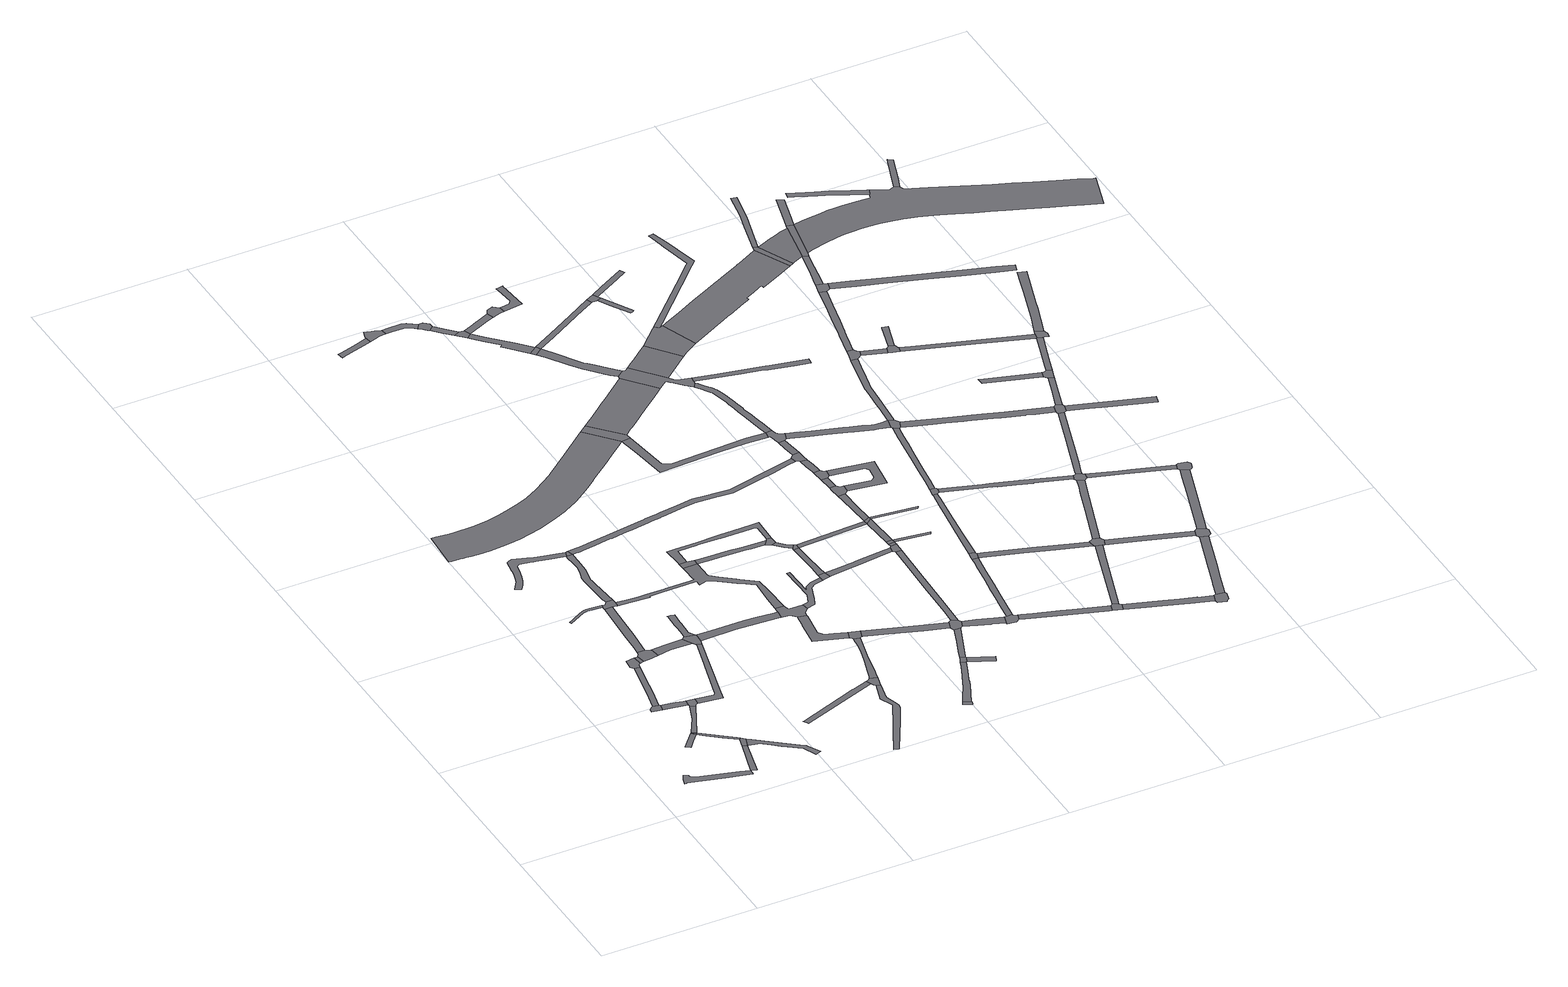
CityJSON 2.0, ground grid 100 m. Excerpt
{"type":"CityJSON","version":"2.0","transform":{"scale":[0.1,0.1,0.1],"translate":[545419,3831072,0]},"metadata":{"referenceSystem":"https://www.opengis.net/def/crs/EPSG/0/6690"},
"CityObjects":{
"road1":{"type":"Road","attributes":{"RoadStructureAttribute.sectionType":"1"},"geometry":[{"type":"MultiSurface","lod":"1","boundaries":[[[0,1,2,3,4,5,6,7,8,9,10,11,12,13,14,15]]]}]},
"road2":{"type":"Road","attributes":{"RoadStructureAttribute.sectionType":"1"},"geometry":[{"type":"MultiSurface","lod":"1","boundaries":[[[16,17,18,19,20]]]}]},
"road3":{"type":"Road","geometry":[{"type":"MultiSurface","lod":"1","boundaries":[[[16,20,21]]]}]},
"road4":{"type":"Road","geometry":[{"type":"MultiSurface","lod":"1","boundaries":[[[22,16,21]]]}]},
"road5":{"type":"Road","geometry":[{"type":"MultiSurface","lod":"1","boundaries":[[[23,24,25,26,27,28,29,30,31,32]]]}]},
"road6":{"type":"Road","attributes":{"RoadStructureAttribute.sectionType":"1"},"geometry":[{"type":"MultiSurface","lod":"1","boundaries":[[[33,9,34,35]]]}]},
"road7":{"type":"Road","attributes":{"RoadStructureAttribute.sectionType":"1"},"geometry":[{"type":"MultiSurface","lod":"1","boundaries":[[[36,21,20,37,38,39,40]]]}]},
"road8":{"type":"Road","attributes":{"RoadStructureAttribute.sectionType":"1"},"geometry":[{"type":"MultiSurface","lod":"1","boundaries":[[[41,42,43,22,21]]]}]},
"road9":{"type":"Road","attributes":{"RoadStructureAttribute.sectionType":"1"},"geometry":[{"type":"MultiSurface","lod":"1","boundaries":[[[44,45,29,28,46,47]]]}]},
"road10":{"type":"Road","attributes":{"RoadStructureAttribute.sectionType":"1"},"geometry":[{"type":"MultiSurface","lod":"1","boundaries":[[[48,49,50,23,32,51,52,53]]]}]},
"road11":{"type":"Road","geometry":[{"type":"MultiSurface","lod":"1","boundaries":[[[40,39,33,35,54]]]}]},
"road12":{"type":"Road","geometry":[{"type":"MultiSurface","lod":"1","boundaries":[[[47,46,55,42,41,56,57,58,59,60]]]}]},
"road13":{"type":"Road","geometry":[{"type":"MultiSurface","lod":"1","boundaries":[[[61,62,63,48,53,64,65]]]}]},
"road14":{"type":"Road","attributes":{"RoadStructureAttribute.sectionType":"1"},"geometry":[{"type":"MultiSurface","lod":"1","boundaries":[[[66,67,68,69,70,71,72,73,74,75,76,77,78,79,80,54,35]]]}]},
"road15":{"type":"Road","attributes":{"RoadStructureAttribute.sectionType":"1"},"geometry":[{"type":"MultiSurface","lod":"1","boundaries":[[[81,61,65,82]]]}]},
"road16":{"type":"Road","geometry":[{"type":"MultiSurface","lod":"1","boundaries":[[[83,84,81,82,85,86,87,88]]]}]},
"road17":{"type":"Road","attributes":{"RoadStructureAttribute.sectionType":"1"},"geometry":[{"type":"MultiSurface","lod":"1","boundaries":[[[89,90,91,92,93,94,95,96,97,98,99,100,101]]]}]},
"road18":{"type":"Road","attributes":{"RoadStructureAttribute.sectionType":"1"},"geometry":[{"type":"MultiSurface","lod":"1","boundaries":[[[102,103,104,105,106,107,108,83,88]]]}]},
"road19":{"type":"Road","attributes":{"RoadStructureAttribute.sectionType":"1"},"geometry":[{"type":"MultiSurface","lod":"1","boundaries":[[[109,110,111,112,113,114,115,60,59,116,117,118]]]}]},
"road20":{"type":"Road","attributes":{"RoadStructureAttribute.sectionType":"1"},"geometry":[{"type":"MultiSurface","lod":"1","boundaries":[[[119,120,121,122,123,124,125,126,127,128,129,130,131,132,133,134,135,136,137,138,139,140,141,142,143,144,145,146,147,148,149,150,151,152,153,154,155]]]}]},
"road21":{"type":"Road","attributes":{"RoadStructureAttribute.sectionType":"1"},"geometry":[{"type":"MultiSurface","lod":"1","boundaries":[[[156,157,87,86,158,159,160,161]]]}]},
"road22":{"type":"Road","geometry":[{"type":"MultiSurface","lod":"1","boundaries":[[[162,163,164,101,100,105,104,165,166,167]]]}]},
"road23":{"type":"Road","attributes":{"RoadStructureAttribute.sectionType":"1"},"geometry":[{"type":"MultiSurface","lod":"1","boundaries":[[[154,168,169,170,171,172,173,174,175,176,177,178,163,162,179,180,181,182,183,184,185,186,187,188,189]]]}]},
"road24":{"type":"Road","geometry":[{"type":"MultiSurface","lod":"1","boundaries":[[[190,161,160,191,109,118,192,193,194]]]}]},
"road25":{"type":"Road","geometry":[{"type":"MultiSurface","lod":"1","boundaries":[[[195,196,197,198,199,200,201,202,203,204,205,206,190,194]]]}]},
"road26":{"type":"Road","geometry":[{"type":"MultiSurface","lod":"1","boundaries":[[[207,155,154,189]]]}]},
"road27":{"type":"Road","attributes":{"RoadStructureAttribute.sectionType":"1"},"geometry":[{"type":"MultiSurface","lod":"1","boundaries":[[[208,209,210,211,212,213,214,215,216]]]}]},
"road28":{"type":"Road","attributes":{"RoadStructureAttribute.sectionType":"1"},"geometry":[{"type":"MultiSurface","lod":"1","boundaries":[[[217,218,219,220,221,222,223,224,225,226,227,228,229,230,231,232,233,234,235]]]}]},
"road29":{"type":"Road","attributes":{"RoadStructureAttribute.sectionType":"1"},"geometry":[{"type":"MultiSurface","lod":"1","boundaries":[[[236,237,238,239,240,241,242,194,193,243,244,245,246,247]]]}]},
"road30":{"type":"Road","attributes":{"RoadStructureAttribute.sectionType":"1"},"geometry":[{"type":"MultiSurface","lod":"1","boundaries":[[[248,249,250,251,252,253,254,255,256,257,258,259,260,261,262,263,264,265,266,267,268,269,270,271,272,273,167,166,274,275,276,277,278,279,280,281,282,283,284,285,286,287,288,289,290,291,292,293]]]}]},
"road31":{"type":"Road","attributes":{"function":"3","RoadStructureAttribute.sectionType":"1"},"geometry":[{"type":"MultiSurface","lod":"1","boundaries":[[[294,295,296,297,298,299,300,301,302,303,304,305,306,307,308,309,310,311,312,313,314,315,316,317,318,319,320,321,322,323,324,325,326,327,328,329,330,331,332,333,334,335,336,337,338,339,340,341,342,343]]]}]},
"road32":{"type":"Road","geometry":[{"type":"MultiSurface","lod":"1","boundaries":[[[344,345,346,208,216,347,217,235,348,349]]]}]},
"road33":{"type":"Road","geometry":[{"type":"MultiSurface","lod":"1","boundaries":[[[350,351,258,257,352]]]}]},
"road34":{"type":"Road","attributes":{"RoadStructureAttribute.sectionType":"1"},"geometry":[{"type":"MultiSurface","lod":"1","boundaries":[[[353,354,355,356,357,358,359,344,349,360,361,362,363,364]]]}]},
"road35":{"type":"Road","attributes":{"RoadStructureAttribute.sectionType":"1"},"geometry":[{"type":"MultiSurface","lod":"1","boundaries":[[[365,366,367,368,369,370,371,372,373,374,375,376]]]}]},
"road36":{"type":"Road","geometry":[{"type":"MultiSurface","lod":"1","boundaries":[[[292,247,246,377,378,379,380,381,382,383,384,385,386,387,293]]]}]},
"road37":{"type":"Road","attributes":{"RoadStructureAttribute.sectionType":"1"},"geometry":[{"type":"MultiSurface","lod":"1","boundaries":[[[378,388,389,390,391,392,393,394,395,396,397,379]]]}]},
"road38":{"type":"Road","geometry":[{"type":"MultiSurface","lod":"1","boundaries":[[[398,399,400,401,402]]]}]},
"road39":{"type":"Road","geometry":[{"type":"MultiSurface","lod":"1","boundaries":[[[393,392,403,404,353,364,405,406]]]}]},
"road40":{"type":"Road","attributes":{"RoadStructureAttribute.sectionType":"1"},"geometry":[{"type":"MultiSurface","lod":"1","boundaries":[[[407,408,409,410,411,412,352,257,413,414,415,416,417,418,419]]]}]},
"road41":{"type":"Road","attributes":{"RoadStructureAttribute.sectionType":"1"},"geometry":[{"type":"MultiSurface","lod":"1","boundaries":[[[420,421,422,423,424,425,426,427,428,429,430,431,351,350,432,433,434,435,436,437,438,439,440,441,442]]]}]},
"road42":{"type":"Road","geometry":[{"type":"MultiSurface","lod":"1","boundaries":[[[443,444,445,446,447,448,449,365,376,450,451,452,453,454,455]]]}]},
"road43":{"type":"Road","attributes":{"RoadStructureAttribute.sectionType":"1"},"geometry":[{"type":"MultiSurface","lod":"1","boundaries":[[[456,457,458,459,460,461,398,402,462,463,464,465,466]]]}]},
"road44":{"type":"Road","geometry":[{"type":"MultiSurface","lod":"1","boundaries":[[[467,468,469,470,471,472,473,474,475,384,383,476,477,478,479,480,481,482,483]]]}]},
"road45":{"type":"Road","attributes":{"RoadStructureAttribute.sectionType":"1"},"geometry":[{"type":"MultiSurface","lod":"1","boundaries":[[[484,485,486,487,488,489,490,491,492,493,494,495,496,497,498,499,500,501,502,503,504,505,506,507,508,509,207,189,510,511,512,513,514,515,516,517,518,519,520,521,522,523,524,525,526,527,528,529,530,531,532,533,534,535,536,537]]]}]},
"road46":{"type":"Road","attributes":{"RoadStructureAttribute.sectionType":"1"},"geometry":[{"type":"MultiSurface","lod":"1","boundaries":[[[538,539,540,541,455,454,542,543,544,545,546,547,548]]]}]},
"road47":{"type":"Road","attributes":{"RoadStructureAttribute.sectionType":"1"},"geometry":[{"type":"MultiSurface","lod":"1","boundaries":[[[549,550,551,406,405,552,553,554,555,556]]]}]},
"road48":{"type":"Road","geometry":[{"type":"MultiSurface","lod":"1","boundaries":[[[557,558,559,483,482,560,561]]]}]},
"road49":{"type":"Road","geometry":[{"type":"MultiSurface","lod":"1","boundaries":[[[562,563,456,466,564,565,566]]]}]},
"road50":{"type":"Road","geometry":[{"type":"MultiSurface","lod":"1","boundaries":[[[441,419,418,567,568,442]]]}]},
"road51":{"type":"Road","attributes":{"RoadStructureAttribute.sectionType":"1"},"geometry":[{"type":"MultiSurface","lod":"1","boundaries":[[[569,570,571,572,573,574,575,576,577,578,558,557]]]}]},
"road52":{"type":"Road","attributes":{"RoadStructureAttribute.sectionType":"1"},"geometry":[{"type":"MultiSurface","lod":"1","boundaries":[[[579,568,567,580,581,582]]]}]},
"road53":{"type":"Road","geometry":[{"type":"MultiSurface","lod":"1","boundaries":[[[583,548,547,584,585,586,587,588,589,590]]]}]},
"road54":{"type":"Road","geometry":[{"type":"MultiSurface","lod":"1","boundaries":[[[591,294,343,592,593]]]}]},
"road55":{"type":"Road","geometry":[{"type":"MultiSurface","lod":"1","boundaries":[[[594,595,565,564]]]}]},
"road56":{"type":"Road","geometry":[{"type":"MultiSurface","lod":"1","boundaries":[[[582,581,573,572,596]]]}]},
"road57":{"type":"Road","attributes":{"RoadStructureAttribute.sectionType":"1"},"geometry":[{"type":"MultiSurface","lod":"1","boundaries":[[[597,598,599,600,562,566,601,602,603,604,605]]]}]},
"road58":{"type":"Road","attributes":{"RoadStructureAttribute.sectionType":"1"},"geometry":[{"type":"MultiSurface","lod":"1","boundaries":[[[606,588,587,607,608,609]]]}]},
"road59":{"type":"Road","geometry":[{"type":"MultiSurface","lod":"1","boundaries":[[[609,608,610,611,612]]]}]},
"road60":{"type":"Road","geometry":[{"type":"MultiSurface","lod":"1","boundaries":[[[613,614,615,556,555,597,605,616,617,618]]]}]},
"road61":{"type":"Road","attributes":{"RoadStructureAttribute.sectionType":"1"},"geometry":[{"type":"MultiSurface","lod":"1","boundaries":[[[619,620,621,622,623,624,557,561,625,626,627,628,629]]]}]},
"road62":{"type":"Road","attributes":{"RoadStructureAttribute.sectionType":"1"},"geometry":[{"type":"MultiSurface","lod":"1","boundaries":[[[630,631,611,610,632,633,634,635,636,637,638,639,640]]]}]},
"road63":{"type":"Road","attributes":{"RoadStructureAttribute.sectionType":"1"},"geometry":[{"type":"MultiSurface","lod":"1","boundaries":[[[641,642,643,644,612,611,645,646,647]]]}]},
"road64":{"type":"Road","attributes":{"RoadStructureAttribute.sectionType":"1"},"geometry":[{"type":"MultiSurface","lod":"1","boundaries":[[[648,596,572,649]]]}]},
"road65":{"type":"Road","attributes":{"function":"3","RoadStructureAttribute.sectionType":"1"},"geometry":[{"type":"MultiSurface","lod":"1","boundaries":[[[650,651,652,653,654,655,656,657,658,659,660,661,662,663,664,665,666,667,668,591,593]]]}]},
"road66":{"type":"Road","attributes":{"RoadStructureAttribute.sectionType":"1"},"geometry":[{"type":"MultiSurface","lod":"1","boundaries":[[[669,670,671,617,616,672,673,674,675,676]]]}]},
"road67":{"type":"Road","geometry":[{"type":"MultiSurface","lod":"1","boundaries":[[[677,640,639,678,679]]]}]},
"road68":{"type":"Road","attributes":{"RoadStructureAttribute.sectionType":"1"},"geometry":[{"type":"MultiSurface","lod":"1","boundaries":[[[680,681,682,683,684,685,613,618,686,687,688]]]}]},
"road69":{"type":"Road","attributes":{"RoadStructureAttribute.sectionType":"1"},"geometry":[{"type":"MultiSurface","lod":"1","boundaries":[[[689,690,691,692,592,343,693,694,695,696,697,698]]]}]},
"road70":{"type":"Road","attributes":{"RoadStructureAttribute.sectionType":"1"},"geometry":[{"type":"MultiSurface","lod":"1","boundaries":[[[699,700,701,702,703,704,705,679,678,706,707,708,709,710,711]]]}]},
"road71":{"type":"Road","geometry":[{"type":"MultiSurface","lod":"1","boundaries":[[[712,713,641,647,714,715,716,717]]]}]},
"road72":{"type":"Road","geometry":[{"type":"MultiSurface","lod":"1","boundaries":[[[718,676,675,719,720,721,722,723,724,725,726]]]}]},
"road73":{"type":"Road","geometry":[{"type":"MultiSurface","lod":"1","boundaries":[[[727,728,729,730,619,629,731,680,688]]]}]},
"road74":{"type":"Road","attributes":{"RoadStructureAttribute.sectionType":"1"},"geometry":[{"type":"MultiSurface","lod":"1","boundaries":[[[732,733,734,735,736,729,728]]]}]},
"road75":{"type":"Road","geometry":[{"type":"MultiSurface","lod":"1","boundaries":[[[737,738,735,734]]]}]},
"road76":{"type":"Road","attributes":{"RoadStructureAttribute.sectionType":"1"},"geometry":[{"type":"MultiSurface","lod":"1","boundaries":[[[739,740,649,741,738,737]]]}]},
"road77":{"type":"Road","geometry":[{"type":"MultiSurface","lod":"1","boundaries":[[[742,648,649,740]]]}]},
"road78":{"type":"Road","attributes":{"RoadStructureAttribute.sectionType":"1"},"geometry":[{"type":"MultiSurface","lod":"1","boundaries":[[[743,744,745,746,747,748,749,750,751,717,716]]]}]},
"road79":{"type":"Road","attributes":{"RoadStructureAttribute.sectionType":"1"},"geometry":[{"type":"MultiSurface","lod":"1","boundaries":[[[752,753,754,755,756,757,758,648,742]]]}]},
"road80":{"type":"Road","attributes":{"RoadStructureAttribute.sectionType":"1"},"geometry":[{"type":"MultiSurface","lod":"1","boundaries":[[[759,760,761,762,763,764,765,726,725,766,767,768,769,770]]]}]},
"road81":{"type":"Road","geometry":[{"type":"MultiSurface","lod":"1","boundaries":[[[771,772,773,774,775,737,734]]]}]},
"road82":{"type":"Road","geometry":[{"type":"MultiSurface","lod":"1","boundaries":[[[776,777,778,779,755,754,780,781]]]}]},
"road83":{"type":"Road","attributes":{"RoadStructureAttribute.sectionType":"1"},"geometry":[{"type":"MultiSurface","lod":"1","boundaries":[[[782,783,784,677,679,785,786,787,788,789]]]}]},
"road84":{"type":"Road","attributes":{"RoadStructureAttribute.sectionType":"1"},"geometry":[{"type":"MultiSurface","lod":"1","boundaries":[[[790,778,777,791]]]}]},
"road85":{"type":"Road","geometry":[{"type":"MultiSurface","lod":"1","boundaries":[[[792,793,794,711,710,795,661,660,796,797,798,799,800,801,802,803,804,805,806,807,808,809,810]]]}]},
"road86":{"type":"Road","geometry":[{"type":"MultiSurface","lod":"1","boundaries":[[[811,812,813,814,790,791,815,816]]]}]},
"road87":{"type":"Road","attributes":{"RoadStructureAttribute.sectionType":"1"},"geometry":[{"type":"MultiSurface","lod":"1","boundaries":[[[817,818,819,813,812,820,821,822]]]}]},
"road88":{"type":"Road","geometry":[{"type":"MultiSurface","lod":"1","boundaries":[[[823,824,825,484,537,826,827,817,822]]]}]},
"road89":{"type":"Road","attributes":{"RoadStructureAttribute.sectionType":"1"},"geometry":[{"type":"MultiSurface","lod":"1","boundaries":[[[828,829,830,831,832,742,740]]]}]},
"road90":{"type":"Road","attributes":{"RoadStructureAttribute.sectionType":"1"},"geometry":[{"type":"MultiSurface","lod":"1","boundaries":[[[833,834,835,825,824]]]}]},
"road91":{"type":"Road","attributes":{"RoadStructureAttribute.sectionType":"1"},"geometry":[{"type":"MultiSurface","lod":"1","boundaries":[[[836,837,838,839,840,841,842,722,721,843,844,845,846,847]]]}]},
"road92":{"type":"Road","geometry":[{"type":"MultiSurface","lod":"1","boundaries":[[[848,849,850,759,770,851,852,853]]]}]},
"road93":{"type":"Road","geometry":[{"type":"MultiSurface","lod":"1","boundaries":[[[854,855,856,698,697,857,858,859,860,861,862,834,833,863,864]]]}]},
"road94":{"type":"Road","attributes":{"RoadStructureAttribute.sectionType":"1"},"geometry":[{"type":"MultiSurface","lod":"1","boundaries":[[[865,866,867,868,792,810,869,870,871,872]]]}]},
"road95":{"type":"Road","attributes":{"RoadStructureAttribute.sectionType":"1"},"geometry":[{"type":"MultiSurface","lod":"1","boundaries":[[[873,874,875,876,877,878,879,880,881,882,883,884,885,886,887,888,889,890,891,892,893,894,895,803,802,896,897,898,899,900,901,902,903,904,905,906,907,908,909,910,698,856]]]}]},
"road96":{"type":"Road","geometry":[{"type":"MultiSurface","lod":"1","boundaries":[[[911,912,816,815,913,914,915,916,781,780]]]}]},
"road97":{"type":"Road","attributes":{"RoadStructureAttribute.sectionType":"1"},"geometry":[{"type":"MultiSurface","lod":"1","boundaries":[[[917,918,919,920,921,922,848,853,923,924,925,926]]]}]},
"road98":{"type":"Road","geometry":[{"type":"MultiSurface","lod":"1","boundaries":[[[927,782,789,928,929,930,931,932]]]}]},
"road99":{"type":"Road","geometry":[{"type":"MultiSurface","lod":"1","boundaries":[[[933,934,935,865,872,936,937,938,939,940,941,942]]]}]},
"road100":{"type":"Road","geometry":[{"type":"MultiSurface","lod":"1","boundaries":[[[943,944,847,846,945,946,947,948]]]}]},
"road101":{"type":"Road","geometry":[{"type":"MultiSurface","lod":"1","boundaries":[[[949,950,951,952,953,931,930]]]}]},
"road102":{"type":"Road","geometry":[{"type":"MultiSurface","lod":"1","boundaries":[[[954,917,926,955,956,957,958,959,960,961]]]}]},
"road103":{"type":"Road","attributes":{"RoadStructureAttribute.sectionType":"1"},"geometry":[{"type":"MultiSurface","lod":"1","boundaries":[[[962,963,964,965,851,770,966,967,968,969,970]]]}]},
"road104":{"type":"Road","attributes":{"RoadStructureAttribute.sectionType":"1"},"geometry":[{"type":"MultiSurface","lod":"1","boundaries":[[[971,972,973,974,975,976,977,978,979,980,981,982,983,984,864,863,985,986,987,988,989,990,991,992,993,994]]]}]},
"road105":{"type":"Road","attributes":{"RoadStructureAttribute.sectionType":"1"},"geometry":[{"type":"MultiSurface","lod":"1","boundaries":[[[995,996,997,998,999,1000,1001,1002,1003,1004,1005,1006,1007,806,805]]]}]},
"road106":{"type":"Road","attributes":{"RoadStructureAttribute.sectionType":"1"},"geometry":[{"type":"MultiSurface","lod":"1","boundaries":[[[1008,1009,1010,1011,1012,1013,927,932]]]}]},
"road107":{"type":"Road","attributes":{"RoadStructureAttribute.sectionType":"1"},"geometry":[{"type":"MultiSurface","lod":"1","boundaries":[[[1014,1015,1016,943,948,1017,1018,1019]]]}]},
"road108":{"type":"Road","attributes":{"RoadStructureAttribute.sectionType":"1"},"geometry":[{"type":"MultiSurface","lod":"1","boundaries":[[[1020,1021,1022,1023,1024,1025,1026,1027,1028,954,961,1029,1030,1031,1032,1033,1034]]]}]},
"road109":{"type":"Road","attributes":{"RoadStructureAttribute.sectionType":"1"},"geometry":[{"type":"MultiSurface","lod":"1","boundaries":[[[1035,1036,1037,1038,946,945,1039,1040,1041,1042,1043,1044,1045]]]}]},
"road110":{"type":"Road","geometry":[{"type":"MultiSurface","lod":"1","boundaries":[[[994,993,1020,1034,1046,1047,1048,1049]]]}]},
"road111":{"type":"Road","geometry":[{"type":"MultiSurface","lod":"1","boundaries":[[[1050,970,969,1014,1019,1051,1052,1053,1054]]]}]},
"road112":{"type":"Road","attributes":{"RoadStructureAttribute.sectionType":"1"},"geometry":[{"type":"MultiSurface","lod":"1","boundaries":[[[1055,1056,1057,1058,1059,1060,1061,1062,1063,1064,1065,1066,1067,1068,1069,1070,1071,1072,1073,1074,1075,933,942]]]}]},
"road113":{"type":"Road","attributes":{"RoadStructureAttribute.sectionType":"1"},"geometry":[{"type":"MultiSurface","lod":"1","boundaries":[[[1076,1077,1078,1079,1080,1081,958,957,1082,1083,1084,1085,1086,1087,1088,1089]]]}]},
"road114":{"type":"Road","attributes":{"RoadStructureAttribute.sectionType":"1"},"geometry":[{"type":"MultiSurface","lod":"1","boundaries":[[[1090,1091,1092,1093,1094,1095,1096,1097,1098,1099,1100,994,1049,1101,1102,1103,1104,1105,1106,1107]]]}]},
"road115":{"type":"Road","geometry":[{"type":"MultiSurface","lod":"1","boundaries":[[[1108,1045,1044,1109,1110,1111,1112,1113,1114]]]}]},
"road116":{"type":"Road","attributes":{"function":"3","RoadStructureAttribute.sectionType":"1"},"geometry":[{"type":"MultiSurface","lod":"1","boundaries":[[[1115,1116,1117,1118,1119,1120,1121,1122,1123,1124,1125,1126,1127,1128,940,939,1129,1130,1131,1132,1133,1134,1135,1136,1137,1138,1139,1140,1141,1142,1143,1144,1145,1146]]]}]},
"road117":{"type":"Road","attributes":{"RoadStructureAttribute.sectionType":"1"},"geometry":[{"type":"MultiSurface","lod":"1","boundaries":[[[1147,1148,1149,1150,1050,1054,1151,1152]]]}]},
"road118":{"type":"Road","attributes":{"RoadStructureAttribute.sectionType":"1"},"geometry":[{"type":"MultiSurface","lod":"1","boundaries":[[[1153,1154,1053,1052,1155,1156,1157,1158]]]}]},
"road119":{"type":"Road","geometry":[{"type":"MultiSurface","lod":"1","boundaries":[[[1159,1160,1090,1107,1161,1162,1163,1164,1165]]]}]},
"road120":{"type":"Road","attributes":{"RoadStructureAttribute.sectionType":"1"},"geometry":[{"type":"MultiSurface","lod":"1","boundaries":[[[1166,1167,1168,1169,1170,1171,1172,1108,1114,1173,1174,1175,1176,1177,1178,1179]]]}]},
"road121":{"type":"Road","attributes":{"RoadStructureAttribute.sectionType":"1"},"geometry":[{"type":"MultiSurface","lod":"1","boundaries":[[[1180,1181,1182,1183,1184,1185,1186,1048,1047,1187,1188,1189,1190,1191,1192,1193,1194,1195,1196,1197,1198,1199,1200]]]}]},
"road122":{"type":"Road","geometry":[{"type":"MultiSurface","lod":"1","boundaries":[[[1201,1202,1203,1089,1088,1204,1147,1152,1205,1206,1207,1208,1209,1210]]]}]},
"road123":{"type":"Road","attributes":{"RoadStructureAttribute.sectionType":"1"},"geometry":[{"type":"MultiSurface","lod":"1","boundaries":[[[1211,1162,1161,1212,1213]]]}]},
"road124":{"type":"Road","attributes":{"RoadStructureAttribute.sectionType":"1"},"geometry":[{"type":"MultiSurface","lod":"1","boundaries":[[[1214,1215,1216,1217,1218,1219,1220,1221,1159,1165,1222,1223,1224,1225,1226,1227,1228,1229]]]}]},
"road125":{"type":"Road","geometry":[{"type":"MultiSurface","lod":"1","boundaries":[[[1230,1231,1232,1213,1212,1233,1234,1235,1236,1237,1238]]]}]},
"road126":{"type":"Road","geometry":[{"type":"MultiSurface","lod":"1","boundaries":[[[1239,1158,1157,1166,1179,1240,1241,1242]]]}]},
"road127":{"type":"Road","geometry":[{"type":"MultiSurface","lod":"1","boundaries":[[[1243,1244,1245,1230,1238]]]}]},
"road128":{"type":"Road","attributes":{"RoadStructureAttribute.sectionType":"1"},"geometry":[{"type":"MultiSurface","lod":"1","boundaries":[[[1246,1247,1248,1249,1201,1210,1250,1251,1252,1253,1254,1255]]]}]},
"road129":{"type":"Road","geometry":[{"type":"MultiSurface","lod":"1","boundaries":[[[1256,1214,1229,1257,1258,1259]]]}]},
"road130":{"type":"Road","geometry":[{"type":"MultiSurface","lod":"1","boundaries":[[[1260,1261,1262,1263,1116,1115,1264,1265]]]}]},
"road131":{"type":"Road","attributes":{"RoadStructureAttribute.sectionType":"1"},"geometry":[{"type":"MultiSurface","lod":"1","boundaries":[[[1266,1267,1268,1207,1206,1269,1270,1271,1272,1273]]]}]},
"road132":{"type":"Road","attributes":{"RoadStructureAttribute.sectionType":"1"},"geometry":[{"type":"MultiSurface","lod":"1","boundaries":[[[1274,1275,1276,1277,1278,1239,1242,1279,1280,1281]]]}]},
"road133":{"type":"Road","attributes":{"RoadStructureAttribute.sectionType":"1"},"geometry":[{"type":"MultiSurface","lod":"1","boundaries":[[[1282,1283,1284,1285,1286,1287,1256,1259,1288,1289,1290,1291,1292]]]}]},
"road134":{"type":"Road","attributes":{"function":"3","RoadStructureAttribute.sectionType":"1"},"geometry":[{"type":"MultiSurface","lod":"1","boundaries":[[[1293,1294,1282,1295,1296,1297,1298,1299,1300,1265,1264]]]}]},
"road135":{"type":"Road","attributes":{"RoadStructureAttribute.sectionType":"1"},"geometry":[{"type":"MultiSurface","lod":"1","boundaries":[[[1301,1302,1303,1304,1261,1260,1305,1306]]]}]},
"road136":{"type":"Road","geometry":[{"type":"MultiSurface","lod":"1","boundaries":[[[1307,1200,1199,1308,1246,1255,1309,1310,1311]]]}]},
"road137":{"type":"Road","attributes":{"RoadStructureAttribute.sectionType":"1"},"geometry":[{"type":"MultiSurface","lod":"1","boundaries":[[[1312,1313,1314,1315,1316,1317,1318,1319]]]}]},
"road138":{"type":"Road","attributes":{"RoadStructureAttribute.sectionType":"1"},"geometry":[{"type":"MultiSurface","lod":"1","boundaries":[[[1320,1321,1235,1234,1322,1323,1324,1325]]]}]},
"road139":{"type":"Road","geometry":[{"type":"MultiSurface","lod":"1","boundaries":[[[1292,1326,1327,1328,1329,1295,1282]]]}]},
"road140":{"type":"Road","attributes":{"RoadStructureAttribute.sectionType":"1"},"geometry":[{"type":"MultiSurface","lod":"1","boundaries":[[[1330,1331,1332,1333,1307,1311,1334,1335,1336]]]}]},
"road141":{"type":"Road","geometry":[{"type":"MultiSurface","lod":"1","boundaries":[[[1337,1273,1272,1338,1274,1281,1339,1340,1341,1342,1343]]]}]},
"road142":{"type":"Road","geometry":[{"type":"MultiSurface","lod":"1","boundaries":[[[1344,1345,1346,1319,1318,1347,1330,1336,1348,1349]]]}]},
"road143":{"type":"Road","attributes":{"RoadStructureAttribute.sectionType":"1"},"geometry":[{"type":"MultiSurface","lod":"1","boundaries":[[[1350,1351,1329,1328,1352,1353]]]}]},
"road144":{"type":"Road","attributes":{"RoadStructureAttribute.sectionType":"1"},"geometry":[{"type":"MultiSurface","lod":"1","boundaries":[[[1354,1355,1310,1309,1356,1357,1358,1359,1360]]]}]},
"road145":{"type":"Road","attributes":{"RoadStructureAttribute.sectionType":"1"},"geometry":[{"type":"MultiSurface","lod":"1","boundaries":[[[1324,1361,1362,1363,1344,1349,1364,1365,1366,1367]]]}]},
"road146":{"type":"Road","attributes":{"RoadStructureAttribute.sectionType":"1"},"geometry":[{"type":"MultiSurface","lod":"1","boundaries":[[[1368,1369,1370,1371,1372,1373,1374,1375,1376,1258,1257,1377,1378,1379,1380,1381,1382,1383]]]}]},
"road147":{"type":"Road","geometry":[{"type":"MultiSurface","lod":"1","boundaries":[[[1384,1325,1324,1367,1385,1386,1387,1388,1389]]]}]},
"road148":{"type":"Road","attributes":{"RoadStructureAttribute.sectionType":"1"},"geometry":[{"type":"MultiSurface","lod":"1","boundaries":[[[1390,1391,1392,1393,1394,1395,1396,1397,1398,1399,1400,1401,1402,1403,1404,1405]]]}]},
"road149":{"type":"Road","attributes":{"RoadStructureAttribute.sectionType":"1"},"geometry":[{"type":"MultiSurface","lod":"1","boundaries":[[[1406,1407,1408,1409,1410,1384,1389,1411,1412,1413]]]}]},
"road150":{"type":"Road","attributes":{"function":"3","RoadStructureAttribute.sectionType":"1"},"geometry":[{"type":"MultiSurface","lod":"1","boundaries":[[[1414,1415,1416,1417,1418,1419,1420,1421,1422,1423,1424,1425,1426,1427,1428,1429,1430,1431,1432,1433,1434,1435,1436,1437,1438,1439,1440,1441,1442,1443,1444,1445,1446,1447,1448,1449,1450,1451,1405,1404,1452,1453,1454,1455,1456,1457,1458,1459,1460,1461,1328,1327]]]}]},
"road151":{"type":"Road","attributes":{"RoadStructureAttribute.sectionType":"1"},"geometry":[{"type":"MultiSurface","lod":"1","boundaries":[[[1462,1463,1464,1450,1449,1465,1466]]]}]}
},
"vertices":[
[225,338,0],[218,325,0],[207,306,0],[195,263,0],[207,260,0],[210,266,0],[429,206,0],[525,182,0],[584,167,0],[589,205,0],[529,222,0],[306,287,0],[263,301,0],[255,315,0],[250,323,0],[251,324,0],
[452,680,0],[363,582,0],[392,559,0],[428,605,0],[473,657,0],
[483,670,0],
[458,689,0],
[381,1015,0],[378,1013,0],[368,1004,0],[354,992,0],[350,968,0],[416,957,0],[424,1000,0],[423,1001,0],[418,1006,0],[416,1008,0],
[654,439,0],[622,190,0],[684,430,0],
[664,524,0],[518,621,0],[594,560,0],[670,499,0],[680,511,0],
[600,901,0],[569,917,0],[523,801,0],
[561,977,0],[514,986,0],[567,932,0],[573,975,0],
[460,1390,0],[417,1173,0],[410,1145,0],[445,1138,0],[458,1202,0],[494,1384,0],
[705,491,0],
[569,921,0],[607,915,0],[611,917,0],[614,920,0],[622,922,0],[628,967,0],
[506,1478,0],[450,1472,0],[444,1410,0],[498,1406,0],[512,1419,0],
[688,429,0],[743,415,0],[752,413,0],[808,369,0],[853,331,0],[855,330,0],[953,253,0],[991,171,0],[1025,184,0],[984,269,0],[979,272,0],[970,281,0],[910,328,0],[829,393,0],[729,472,0],
[530,1480,0],[539,1423,0],
[547,1520,0],[546,1504,0],[592,1432,0],[639,1440,0],[628,1505,0],[593,1517,0],
[577,2016,0],[517,2022,0],[483,2026,0],[467,2022,0],[449,2017,0],[436,2010,0],[374,1973,0],[340,1954,0],[347,1942,0],[455,2002,0],[485,2008,0],[577,1999,0],[580,2016,0],
[607,1674,0],[615,1819,0],[624,1977,0],[575,1976,0],[567,1869,0],[559,1701,0],[550,1566,0],
[882,1430,0],[843,1292,0],[807,1159,0],[787,1083,0],[768,1014,0],[754,966,0],[742,951,0],[775,900,0],[797,985,0],[910,1422,0],
[581,2582,0],[511,2596,0],[455,2607,0],[444,2611,0],[443,2612,0],[416,2621,0],[334,2652,0],[313,2642,0],[296,2634,0],[282,2553,0],[282,2549,0],[281,2548,0],[276,2520,0],[268,2492,0],[253,2446,0],[239,2423,0],[214,2386,0],[213,2385,0],[248,2365,0],[249,2366,0],[259,2382,0],[270,2399,0],[285,2423,0],[289,2430,0],[291,2435,0],[304,2474,0],[314,2510,0],[322,2546,0],[328,2576,0],[338,2584,0],[347,2589,0],[424,2574,0],[432,2572,0],[445,2570,0],[519,2555,0],[620,2535,0],[636,2571,0],
[828,1513,0],[721,1512,0],[725,1454,0],[809,1452,0],[865,1451,0],[833,1513,0],
[659,2037,0],[616,2034,0],[600,2014,0],[650,1974,0],[659,1973,0],[661,2007,0],
[621,2513,0],[624,2457,0],[625,2402,0],[619,2370,0],[615,2352,0],[601,2304,0],[599,2290,0],[598,2279,0],[599,2258,0],[604,2164,0],[610,2064,0],[655,2095,0],[644,2220,0],[640,2259,0],[638,2269,0],[642,2285,0],[646,2305,0],[658,2357,0],[658,2366,0],[659,2430,0],[661,2513,0],[661,2533,0],
[855,1531,0],[878,1434,0],[915,1440,0],[918,1452,0],[922,1513,0],
[912,1528,0],[894,1556,0],[893,1557,0],[898,1654,0],[899,1672,0],[904,1745,0],[882,1748,0],[861,1752,0],[861,1749,0],[858,1655,0],[857,1619,0],[856,1558,0],
[648,2572,0],
[1570,667,0],[1469,634,0],[1466,633,0],[1077,488,0],[1073,487,0],[1082,472,0],[1091,457,0],[1582,632,0],[1583,631,0],
[1602,604,0],[1563,479,0],[1597,394,0],[1586,373,0],[1523,248,0],[1474,151,0],[1405,15,0],[1401,8,0],[1433,0,0],[1565,242,0],[1622,347,0],[1627,362,0],[1629,372,0],[1628,379,0],[1624,395,0],[1601,477,0],[1604,493,0],[1608,512,0],[1628,598,0],
[1426,1499,0],[1405,1501,0],[1312,1506,0],[1229,1511,0],[1145,1514,0],[1011,1514,0],[932,1513,0],[949,1453,0],[1146,1456,0],[1401,1445,0],[1431,1442,0],[1438,1499,0],
[1487,1702,0],[1486,1711,0],[1480,1808,0],[1389,1882,0],[1377,1892,0],[1296,1957,0],[1249,1995,0],[1248,1996,0],[1248,2052,0],[1247,2126,0],[1156,2122,0],[1158,2092,0],[1160,2012,0],[1161,2003,0],[1161,1997,0],[1137,1996,0],[1083,1997,0],[1000,1995,0],[976,1995,0],[973,1995,0],[919,1994,0],[863,1994,0],[815,1994,0],[792,1994,0],[728,1999,0],[663,2006,0],[739,1966,0],[859,1960,0],[861,1971,0],[919,1971,0],[1001,1972,0],[1084,1974,0],[1164,1973,0],[1163,1935,0],[1218,1953,0],[1219,1953,0],[1247,1938,0],[1272,1919,0],[1362,1852,0],[1365,1850,0],[1379,1840,0],[1453,1788,0],[1447,1702,0],[1442,1638,0],[1439,1535,0],[1493,1533,0],
[1253,3565,0],[1067,3414,0],[911,3286,0],[900,3277,0],[840,3234,0],[772,3189,0],[685,3142,0],[601,3108,0],[542,3088,0],[470,3068,0],[383,3048,0],[320,3040,0],[297,3037,0],[246,3034,0],[205,3033,0],[166,3034,0],[146,3035,0],[123,3036,0],[51,3042,0],[23,3045,0],[21,3045,0],[3,2795,0],[23,2793,0],[73,2790,0],[92,2789,0],[111,2788,0],[142,2784,0],[190,2781,0],[263,2782,0],[343,2787,0],[405,2794,0],[470,2805,0],[541,2821,0],[612,2841,0],[678,2863,0],[743,2889,0],[819,2924,0],[836,2934,0],[863,2949,0],[917,2981,0],[948,3002,0],[983,3026,0],[1038,3067,0],[1087,3107,0],[1117,3132,0],[1155,3163,0],[1230,3224,0],[1299,3280,0],[1392,3356,0],[1418,3378,0],
[1599,684,0],[1591,674,0],[1581,671,0],[1592,618,0],[1633,619,0],[1646,673,0],
[1204,2168,0],[1155,2167,0],[1248,2164,0],
[1698,1065,0],[1695,1053,0],[1688,998,0],[1674,930,0],[1655,855,0],[1625,760,0],[1606,702,0],[1651,697,0],[1661,738,0],[1665,756,0],[1692,888,0],[1735,1058,0],
[592,4935,0],[586,4934,0],[515,4912,0],[434,4887,0],[403,4878,0],[378,4871,0],[388,4832,0],[404,4837,0],[423,4843,0],[519,4873,0],[527,4875,0],[598,4896,0],
[1485,1435,0],[1513,1402,0],[1568,1394,0],[1572,1418,0],[1574,1421,0],[1577,1424,0],[1601,1452,0],[1593,1491,0],[1532,1494,0],[1529,1494,0],[1503,1496,0],
[1511,1388,0],[1503,1318,0],[1500,1318,0],[1479,1153,0],[1681,1087,0],[1698,1138,0],[1623,1163,0],[1569,1181,0],[1544,1218,0],[1566,1379,0],
[1965,236,0],[1954,216,0],[2004,189,0],[2011,210,0],[2006,214,0],
[1682,1086,0],[1695,1073,0],[1749,1064,0],[1766,1116,0],
[1602,2144,0],[1546,2148,0],[1469,2153,0],[1424,2155,0],[1384,2156,0],[1284,2161,0],[1339,2122,0],[1390,2119,0],[1401,2119,0],[1555,2114,0],[1587,2113,0],[1673,2110,0],[1699,2143,0],
[1743,2318,0],[1703,2318,0],[1583,2316,0],[1489,2314,0],[1449,2313,0],[1363,2312,0],[1301,2310,0],[1205,2308,0],[1175,2308,0],[1158,2307,0],[1145,2306,0],[1154,2182,0],[1206,2283,0],[1328,2286,0],[1344,2286,0],[1454,2283,0],[1476,2283,0],[1481,2283,0],[1668,2282,0],[1697,2282,0],[1711,2270,0],[1710,2154,0],[1739,2154,0],
[668,4977,0],[633,4987,0],[627,4989,0],[608,4994,0],[593,4957,0],[593,4949,0],[593,4946,0],[634,4907,0],[635,4907,0],[666,4918,0],[701,4924,0],[712,4925,0],[709,4966,0],
[2131,584,0],[2116,548,0],[2079,465,0],[2049,398,0],[2035,366,0],[1990,283,0],[2079,362,0],[2089,390,0],[2097,414,0],[2128,489,0],[2161,571,0],
[1800,1679,0],[1736,1665,0],[1693,1637,0],[1680,1607,0],[1675,1806,0],[1656,1806,0],[1662,1567,0],[1634,1504,0],[1632,1503,0],[1651,1465,0],[1657,1466,0],[1662,1477,0],[1681,1515,0],[1716,1618,0],[1746,1637,0],[1806,1652,0],[1803,1679,0],
[2197,2785,0],[2190,2783,0],[2177,2780,0],[2021,2742,0],[1806,2691,0],[1798,2690,0],[1748,2679,0],[1661,2686,0],[1603,2690,0],[1514,2697,0],[1410,2681,0],[1290,2663,0],[1263,2658,0],[1242,2655,0],[1184,2647,0],[1179,2646,0],[1140,2641,0],[1065,2629,0],[1042,2626,0],[920,2608,0],[813,2592,0],[756,2583,0],[732,2579,0],[730,2579,0],[701,2577,0],[685,2575,0],[685,2535,0],[701,2536,0],[711,2537,0],[733,2539,0],[816,2552,0],[893,2564,0],[929,2569,0],[933,2569,0],[1013,2582,0],[1069,2590,0],[1072,2590,0],[1113,2596,0],[1185,2606,0],[1214,2611,0],[1268,2619,0],[1270,2619,0],[1313,2626,0],[1416,2641,0],[1508,2655,0],[1658,2646,0],[1661,2646,0],[1748,2640,0],[1872,2669,0],[1929,2683,0],[2042,2708,0],[2150,2734,0],[2196,2744,0],[2203,2745,0],
[891,4940,0],[862,4960,0],[834,4967,0],[745,4967,0],[749,4925,0],[818,4925,0],[827,4924,0],[848,4919,0],[867,4906,0],[895,4885,0],[919,4920,0],
[2144,991,0],[2005,1037,0],[1798,1105,0],[1755,1062,0],[1897,1016,0],[2089,952,0],[2233,905,0],[2252,957,0],
[1849,1708,0],[1806,1708,0],[1806,1683,0],[1825,1657,0],[1859,1665,0],
[2149,626,0],[2145,615,0],[2165,569,0],[2182,611,0],[2178,613,0],
[1709,2091,0],[1738,2102,0],
[1845,1762,0],[1836,1899,0],[1835,1911,0],[1829,1994,0],[1797,1992,0],[1798,1964,0],[1799,1930,0],[1802,1871,0],[1805,1781,0],[1806,1761,0],
[1779,2061,0],[1759,2038,0],[1796,2005,0],[1817,2034,0],
[948,4923,0],[904,4879,0],[911,4874,0],[940,4844,0],[948,4836,0],[978,4866,0],[978,4894,0],[979,4895,0],
[1302,3605,0],[1477,3385,0],[1472,3421,0],
[2318,501,0],[2337,542,0],
[1831,2024,0],
[2245,879,0],[2238,857,0],[2205,772,0],[2171,685,0],[2181,620,0],[2228,734,0],[2273,845,0],[2284,871,0],[2286,877,0],
[1037,4803,0],[1003,4779,0],[1051,4728,0],[1087,4749,0],
[1105,4672,0],[1136,4701,0],[1119,4742,0],
[2274,974,0],[2272,972,0],[2264,966,0],[2301,886,0],[2319,936,0],[2309,949,0],
[2290,1753,0],[2255,1749,0],[2077,1731,0],[2022,1725,0],[2019,1725,0],[1950,1719,0],[1877,1669,0],[2023,1685,0],[2031,1686,0],[2259,1713,0],[2284,1716,0],
[1322,4506,0],[1203,4631,0],[1123,4653,0],[1181,4592,0],[1247,4524,0],[1232,4511,0],[1231,4510,0],[1234,4506,0],[1342,4388,0],[1352,4375,0],[1404,4415,0],
[1314,4831,0],[1262,4806,0],[1216,4785,0],[1177,4767,0],[1269,4761,0],[1297,4774,0],[1328,4784,0],
[2281,2051,0],[2283,2021,0],
[1515,3457,0],[1527,3466,0],[1550,3485,0],[1607,3532,0],[1629,3549,0],[1632,3552,0],[1720,3623,0],[1741,3640,0],[1784,3676,0],[1802,3690,0],[1850,3730,0],[1691,3923,0],[1624,3868,0],[1605,3854,0],[1526,3788,0],[1481,3752,0],[1446,3723,0],[1391,3678,0],[1358,3651,0],
[2473,886,0],[2464,889,0],[2402,910,0],[2384,856,0],[2457,831,0],[2463,829,0],[2539,803,0],[2557,859,0],
[1407,4416,0],[1374,4347,0],[1427,4388,0],
[2301,1703,0],[2294,1530,0],[2288,1346,0],[2287,1318,0],[2282,1193,0],[2277,1064,0],[2317,1166,0],[2328,1429,0],[2339,1701,0],
[2062,3076,0],[1566,3052,0],[1547,3061,0],[1518,3080,0],[1441,3235,0],[1473,3008,0],[1864,3028,0],[2037,3033,0],[2174,3028,0],[2181,3072,0],
[1677,4048,0],[1624,4105,0],[1592,4138,0],[1583,4147,0],[1557,4189,0],[1484,4301,0],[1428,4386,0],[1411,4299,0],[1494,4177,0],[1545,4106,0],[1656,3978,0],[1691,3945,0],[1738,3982,0],
[1369,4874,0],[1330,4860,0],[1378,4799,0],[1386,4801,0],[1409,4805,0],[1403,4849,0],
[2568,856,0],[2538,790,0],[2597,784,0],[2619,800,0],[2633,841,0],[2613,847,0],[2608,856,0],[2606,859,0],[2570,856,0],
[2341,1760,0],[2341,1769,0],[2302,1765,0],[2292,1755,0],[2286,1715,0],
[2340,1785,0],[2340,1788,0],[2340,1791,0],[2301,1789,0],[2303,1766,0],
[2338,1818,0],[2299,1815,0],
[2323,2041,0],[2322,2053,0],[2293,1901,0],
[2321,2073,0],
[1533,4823,0],[1519,4985,0],[1516,5025,0],[1516,5027,0],[1493,5023,0],[1471,5020,0],[1474,5005,0],[1487,4882,0],[1468,4857,0],
[2321,2077,0],[2312,2199,0],[2307,2338,0],[2262,2335,0],[2265,2286,0],[2273,2180,0],[2281,2055,0],
[2653,1439,0],[2648,1401,0],[2640,1345,0],[2623,1224,0],[2608,1123,0],[2597,1049,0],[2585,966,0],[2637,1068,0],[2650,1164,0],[2670,1303,0],[2690,1434,0],[2690,1437,0],
[2350,1792,0],[2560,1769,0],[2564,1776,0],[2568,1784,0],[2565,1784,0],
[2313,2410,0],[2296,2431,0],[2255,2429,0],[2257,2403,0],[2329,2356,0],[2336,2407,0],
[1878,4686,0],[1726,4599,0],[1545,4495,0],[1542,4453,0],[1687,4537,0],[1815,4610,0],[1838,4623,0],[1893,4654,0],
[2249,2521,0],[2291,2519,0],
[1780,3995,0],[1757,3977,0],[1743,3978,0],[1691,3939,0],[1909,3778,0],[1928,3759,0],[1943,3743,0],[1988,3694,0],[1990,3692,0],[2012,3669,0],[2026,3654,0],[2049,3688,0],[2049,3703,0],[2049,3706,0],[2056,3740,0],[1974,3758,0],[1965,3766,0],[1937,3801,0],[1938,3802,0],
[2303,2586,0],[2286,2606,0],[2243,2602,0],[2244,2588,0],[2309,2535,0],[2316,2584,0],
[2227,2735,0],[2234,2673,0],[2241,2617,0],[2285,2629,0],[2278,2673,0],[2271,2731,0],
[2266,2777,0],[2261,2814,0],[2217,2809,0],[2210,2747,0],[2212,2747,0],
[2608,2019,0],[2614,2028,0],[2620,2037,0],[2615,2037,0],[2323,2073,0],
[2244,2955,0],[2201,2950,0],[2208,2888,0],
[3127,680,0],[3016,716,0],[2934,743,0],[2933,743,0],[2868,765,0],[2718,813,0],[2653,834,0],[2654,788,0],[2800,739,0],[3111,635,0],[3128,630,0],[3143,675,0],
[2662,1500,0],[2660,1484,0],[2656,1461,0],[2704,1479,0],[2699,1487,0],[2698,1489,0],
[2245,3027,0],[2229,3044,0],[2223,3079,0],[2188,3027,0],[2189,3022,0],[2190,3018,0],[2194,2999,0],[2196,2982,0],[2197,2975,0],[2258,2966,0],[2275,3017,0],
[1958,4140,0],[1896,4090,0],[1843,4047,0],[1815,4025,0],[1993,3847,0],[2053,3897,0],[2091,3928,0],[2111,3944,0],
[2212,3148,0],[2197,3234,0],[2192,3261,0],[2178,3333,0],[2176,3346,0],[2165,3413,0],[2164,3417,0],[2164,3418,0],[2152,3485,0],[2142,3528,0],[2139,3537,0],[2136,3550,0],[2134,3555,0],[2131,3564,0],[2129,3568,0],[2120,3588,0],[2119,3590,0],[2108,3608,0],[2107,3610,0],[2100,3619,0],[2080,3646,0],[2063,3669,0],[2059,3675,0],[2031,3647,0],[2051,3619,0],[2077,3581,0],[2087,3563,0],[2092,3554,0],[2094,3548,0],[2098,3538,0],[2104,3519,0],[2113,3476,0],[2121,3435,0],[2124,3414,0],[2132,3365,0],[2139,3326,0],[2148,3272,0],[2173,3120,0],
[2569,2322,0],[2602,2541,0],[2522,2503,0],[2540,2480,0],[2527,2401,0],[2502,2382,0],
[2746,2099,0],[2744,2087,0],[2731,1991,0],[2716,1882,0],[2699,1767,0],[2683,1647,0],[2723,1693,0],[2746,1894,0],[2766,2044,0],[2772,2095,0],
[1930,4716,0],[1898,4654,0],[1923,4654,0],[1927,4654,0],[1956,4669,0],[1948,4685,0],
[2093,4278,0],[2080,4265,0],[2027,4210,0],[2124,3954,0],[2145,3970,0],[2199,4005,0],[2232,4026,0],[2143,4264,0],[2140,4263,0],[2119,4252,0],
[3159,685,0],[3156,683,0],[3189,609,0],[3204,655,0],[3191,668,0],[3192,671,0],
[1968,4580,0],[2041,4458,0],[2055,4465,0],[2068,4474,0],[1990,4605,0],
[2754,2151,0],[2781,2099,0],[2786,2102,0],[2789,2104,0],[2793,2139,0],[2791,2142,0],[2789,2145,0],[2785,2150,0],
[3215,1316,0],[3037,1373,0],[2853,1432,0],[2743,1466,0],[2713,1430,0],[2941,1357,0],[3117,1301,0],[3326,1234,0],[3322,1282,0],
[2849,2857,0],[2842,2857,0],[2815,2854,0],[2793,2855,0],[2771,2858,0],[2757,2860,0],[2751,2861,0],[2702,2882,0],[2701,2880,0],[2633,2902,0],[2597,2914,0],[2423,2969,0],[2326,3001,0],[2304,3008,0],[2276,2960,0],[2362,2933,0],[2483,2895,0],[2623,2851,0],[2633,2848,0],[2743,2813,0],[2768,2806,0],[2833,2791,0],[2836,2790,0],[2854,2858,0],
[2322,3643,0],[2440,3620,0],[2478,3608,0],[2532,3593,0],[2626,3573,0],[2725,3552,0],[2729,3574,0],[2732,3595,0],[2626,3618,0],[2488,3647,0],[2487,3647,0],[2483,3648,0],[2206,3707,0],
[1965,4694,0],[2125,4785,0],[2192,4822,0],[2184,4838,0],[2175,4854,0],[2015,4765,0],
[3335,1232,0],[3293,1101,0],[3287,1084,0],[3320,1056,0],[3331,1088,0],[3375,1219,0],
[2843,2779,0],[2843,2777,0],[2842,2771,0],[2828,2679,0],[2823,2648,0],[2818,2613,0],[2799,2474,0],[2781,2349,0],[2766,2234,0],[2797,2230,0],[2814,2352,0],[2835,2491,0],[2852,2608,0],[2861,2679,0],[2874,2757,0],
[3620,519,0],[3617,521,0],[3523,551,0],[3431,581,0],[3285,577,0],[3462,517,0],[3491,507,0],[3553,486,0],[3633,459,0],[3690,440,0],[3709,491,0],
[2877,2758,0],[2884,2762,0],[2905,2812,0],[2885,2846,0],
[3353,1299,0],[3380,1217,0],[3386,1215,0],[3406,1256,0],[3393,1287,0],
[2177,4311,0],[2291,4428,0],[2423,4563,0],[2525,4668,0],[2560,4703,0],[2577,4720,0],[2596,4740,0],[2562,4885,0],[2541,4964,0],[2513,5067,0],[2509,5082,0],[2478,5075,0],[2500,4964,0],[2501,4955,0],[2504,4942,0],[2548,4739,0],[2536,4727,0],[2497,4688,0],[2398,4588,0],[2263,4450,0],[2127,4313,0],
[3427,1933,0],[3330,1965,0],[3159,2021,0],[3083,2047,0],[3082,2045,0],[3044,2057,0],[3108,1999,0],[3108,1997,0],[3210,1963,0],[3305,1931,0],[3305,1933,0],[3306,1934,0],[3526,1863,0],[3541,1896,0],
[2937,3473,0],[2921,3399,0],[2913,3363,0],[2912,3356,0],[2894,3264,0],[2885,3221,0],[2879,3191,0],[2878,3183,0],[2876,3151,0],[2867,3024,0],[2863,2971,0],[2886,2850,0],[2907,3066,0],[2917,3182,0],[2921,3219,0],[2951,3348,0],[2952,3354,0],[2978,3464,0],
[3723,498,0],[3699,423,0],[3751,406,0],[3754,416,0],[3768,422,0],[3783,473,0],[3777,488,0],
[3057,4445,0],[2944,4670,0],[2904,4649,0],[2816,4605,0],[2791,4592,0],[2782,4586,0],[2657,4524,0],[2629,4510,0],[2617,4504,0],[2542,4466,0],[2412,4400,0],[2288,4336,0],[2200,4292,0],[2144,4265,0],[2258,4040,0],[2311,4068,0],[2369,4097,0],[2451,4140,0],[2536,4183,0],[2540,4185,0],[2620,4227,0],[2631,4233,0],[2685,4259,0],[2695,4265,0],[2693,4281,0],[2753,4312,0],[2798,4336,0],[2819,4347,0],[2824,4349,0],[2826,4339,0],[2827,4330,0],[2935,4384,0],
[3535,1843,0],[3515,1776,0],[3496,1725,0],[3442,1562,0],[3519,1658,0],[3575,1824,0],
[3882,1105,0],[3674,1171,0],[3562,1159,0],[3868,1063,0],[3887,1057,0],[3902,1099,0],
[2956,3560,0],[2949,3524,0],[3009,3488,0],[3021,3527,0],[3010,3530,0],[2996,3555,0],[2995,3558,0],
[3899,1034,0],[3893,1014,0],[3806,748,0],[3791,702,0],[3758,602,0],[3756,595,0],[3727,505,0],[3823,631,0],[3833,661,0],[3859,741,0],[3891,836,0],[3932,961,0],[3944,999,0],[3951,1020,0],
[3733,2544,0],[3481,2624,0],[3356,2664,0],[3300,2683,0],[3198,2716,0],[3113,2743,0],[2994,2782,0],[2952,2740,0],[3061,2704,0],[3133,2682,0],[3231,2649,0],[3273,2635,0],[3275,2635,0],[3423,2587,0],[3437,2582,0],[3571,2539,0],[3573,2539,0],[3627,2521,0],[3717,2493,0],[3736,2487,0],[3752,2538,0],
[3558,1901,0],[3557,1900,0],[3544,1895,0],[3527,1860,0],[3598,1838,0],[3600,1839,0],[3605,1876,0],[3599,1878,0],[3593,1890,0],[3592,1892,0],
[3152,3484,0],[3157,3440,0],[3170,3478,0],
[3082,4143,0],[3054,4007,0],[3027,3886,0],[3003,3771,0],[2993,3730,0],[2989,3713,0],[2972,3636,0],[2967,3610,0],[3018,3660,0],[3027,3700,0],[3035,3734,0],[3037,3740,0],[3038,3746,0],[3059,3838,0],[3094,3997,0],[3125,4127,0],
[3191,3497,0],[3186,3493,0],[3180,3487,0],[3184,3431,0],[3225,3418,0],[3235,3455,0],[3234,3455,0],[3225,3482,0],[3223,3487,0],
[3923,1110,0],[3970,1030,0],[3980,1072,0],[3973,1090,0],
[3278,3664,0],[3240,3675,0],[3239,3670,0],
[3744,2469,0],[3659,2210,0],[3653,2192,0],[3565,1924,0],[3599,1914,0],[3621,1980,0],[3674,2141,0],[3704,2235,0],[3778,2460,0],[3778,2461,0],
[3099,4214,0],[3150,4142,0],[3167,4195,0],[3141,4204,0],
[2979,4694,0],[2950,4700,0],[2946,4682,0],[2945,4673,0],[3083,4458,0],[2979,4688,0],
[4105,1714,0],[3860,1793,0],[3789,1816,0],[3775,1782,0],[3917,1736,0],[4092,1679,0],[4093,1677,0],[4106,1714,0],
[4103,1660,0],[4083,1601,0],[4034,1449,0],[3970,1252,0],[3928,1124,0],[3979,1107,0],[4067,1373,0],[4152,1636,0],
[3158,4495,0],[3145,4432,0],[3139,4402,0],[3127,4343,0],[3122,4320,0],[3102,4230,0],[3160,4306,0],[3166,4336,0],[3167,4339,0],[3180,4409,0],[3196,4483,0],
[3091,4462,0],[3113,4473,0],[3208,4775,0],[3158,4761,0],[3111,4743,0],[3086,4734,0],[3013,4704,0],[2983,4690,0],
[3061,5183,0],[3031,5017,0],[2999,4900,0],[2956,4729,0],[3056,4980,0],[3094,5174,0],
[3769,2546,0],[3743,2471,0],[3793,2469,0],[3809,2519,0],[3802,2535,0],
[3751,2893,0],[3499,2968,0],[3493,2970,0],[3493,2949,0],[3494,2927,0],[3729,2855,0],[3832,2823,0],[3845,2864,0],
[3966,3217,0],[3302,3432,0],[3639,3283,0],[3968,3175,0],[3974,3173,0],[3983,3212,0],
[3199,4498,0],[3201,4510,0],[3258,4788,0],[3215,4800,0],
[3852,2801,0],[3847,2784,0],[3815,2688,0],[3774,2564,0],[3807,2551,0],[3852,2689,0],[3885,2790,0],
[4123,1722,0],[4094,1675,0],[4169,1646,0],[4176,1650,0],[4188,1687,0],[4185,1694,0],[4176,1713,0],
[3874,2869,0],[3870,2868,0],[3854,2861,0],[3850,2803,0],[3900,2836,0],[3907,2858,0],
[3281,5050,0],[3230,4853,0],[3278,4856,0],[3324,5029,0],
[4105,2424,0],[3830,2513,0],[3815,2462,0],[3922,2428,0],[4022,2396,0],[4299,2305,0],[4313,2357,0],
[3973,3172,0],[3932,3045,0],[3889,2915,0],[3933,2935,0],[3961,3019,0],[4007,3161,0],[4008,3164,0],
[4091,3896,0],[3908,3955,0],[3761,4003,0],[3660,4036,0],[3658,4037,0],[3599,4056,0],[3597,4056,0],[3523,4081,0],[3290,4155,0],[3299,4094,0],[3470,4039,0],[3692,3968,0],[3873,3910,0],[4064,3849,0],[4178,3812,0],[4195,3862,0],
[3990,3237,0],[4009,3166,0],[4016,3164,0],[4044,3155,0],[4050,3192,0],[4041,3218,0],
[3787,4896,0],[3703,4935,0],[3588,4987,0],[3473,5034,0],[3467,5036,0],[3465,5037,0],[3360,5082,0],[3353,5042,0],[3421,5013,0],[3457,4997,0],[3510,4974,0],[3592,4941,0],[3675,4901,0],[3769,4857,0],[3778,4853,0],[3796,4891,0],
[4171,3790,0],[4149,3717,0],[4116,3614,0],[4088,3523,0],[4037,3365,0],[4113,3431,0],[4128,3484,0],[4223,3775,0],
[3245,4525,0],[3339,4551,0],[3420,4565,0],[3470,4572,0],[3528,4576,0],[3576,4578,0],[3630,4577,0],[3700,4573,0],[3762,4565,0],[3836,4551,0],[3859,4545,0],[3919,4529,0],[3975,4512,0],[4039,4488,0],[4120,4457,0],[4220,4419,0],[4307,4386,0],[4392,4354,0],[4501,4313,0],[4626,4264,0],[4726,4227,0],[4812,4195,0],[4917,4155,0],[4992,4396,0],[4990,4396,0],[4979,4401,0],[4894,4435,0],[4783,4479,0],[4660,4529,0],[4548,4573,0],[4443,4615,0],[4332,4660,0],[4214,4708,0],[4107,4753,0],[3975,4809,0],[3963,4834,0],[3932,4851,0],[3904,4841,0],[3764,4818,0],[3727,4821,0],[3660,4826,0],[3593,4827,0],[3544,4826,0],[3492,4823,0],[3446,4818,0],[3375,4810,0],[3314,4800,0],[3263,4789,0],
[4023,5107,0],[4006,5059,0],[3981,4987,0],[3990,4908,0],[4053,5087,0]
]}
